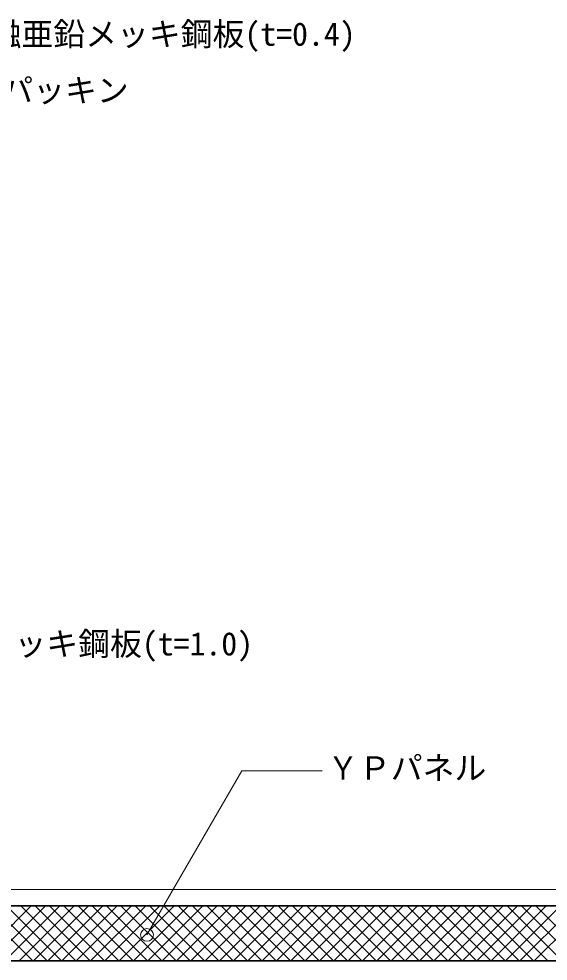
# Model space of a CAD drawing. Units: millimetres, scale not verified. Extents: x -1381 to 1379, y -955 to 955.
# Drawn here: x -336 to -3, y -319 to 273 of the extents above; entities that cross this region are included whole.
import ezdxf
from ezdxf.enums import TextEntityAlignment as Align

# ---------------------------------------------------------------- set-up
doc = ezdxf.new("R2010")
doc.units = ezdxf.units.MM
doc.header["$LTSCALE"] = 3
for name, color, linetype, lineweight in [('0-1_HATCH', 9, 'Continuous', 18), ('0-2_BOUSUI', 1, 'Continuous', 18), ('0-3_MOJI', 7, 'Continuous', 18), ('0-6_dannnetu', 6, 'Continuous', 18)]:
    doc.layers.add(name, color=color, linetype=linetype, lineweight=lineweight)
doc.styles.add('ＭＳ ゴシック', font='')
doc.styles.get('ＭＳ ゴシック').set_extended_font_data('MS Gothic')

msp = doc.modelspace()

# ---------------------------------------------------------------- linework, layer by layer
at = {"layer": '0-1_HATCH'}
for p, q in [((-362.131, -318.609), (-327.981, -284.459)), ((-326.901, -318.609), (-361.051, -284.459)), ((-353.15, -318.609), (-319, -284.459)), ((-317.921, -318.609), (-352.071, -284.459)), ((-344.17, -318.609), (-310.02, -284.459)), ((-308.94, -318.609), (-343.09, -284.459)), ((-335.19, -318.609), (-301.04, -284.459)), ((-299.96, -318.609), (-334.11, -284.459)), ((-326.21, -318.609), (-292.06, -284.459)), ((-290.98, -318.609), (-325.13, -284.459)), ((-317.229, -318.609), (-283.079, -284.459)), ((-282, -318.609), (-316.15, -284.459)), ((-308.249, -318.609), (-274.099, -284.459)), ((-273.019, -318.609), (-307.169, -284.459)), ((-299.269, -318.609), (-265.119, -284.459)), ((-264.039, -318.609), (-298.189, -284.459)), ((-290.288, -318.609), (-256.138, -284.459)), ((-255.059, -318.609), (-289.209, -284.459)), ((-281.308, -318.609), (-247.158, -284.459)), ((-246.079, -318.609), (-280.229, -284.459)), ((-272.328, -318.609), (-238.178, -284.459)), ((-237.098, -318.609), (-271.248, -284.459)), ((-263.348, -318.609), (-229.198, -284.459)), ((-228.118, -318.609), (-262.268, -284.459)), ((-254.367, -318.609), (-220.217, -284.459)), ((-219.138, -318.609), (-253.288, -284.459)), ((-245.387, -318.609), (-211.237, -284.459)), ((-210.158, -318.609), (-244.308, -284.459)), ((-236.407, -318.609), (-202.257, -284.459)), ((-201.177, -318.609), (-235.327, -284.459)), ((-227.427, -318.609), (-193.277, -284.459)), ((-192.197, -318.609), (-226.347, -284.459)), ((-218.446, -318.609), (-184.296, -284.459)), ((-183.217, -318.609), (-217.367, -284.459)), ((-209.466, -318.609), (-175.316, -284.459)), ((-174.237, -318.609), (-208.387, -284.459)), ((-200.486, -318.609), (-166.336, -284.459)), ((-165.256, -318.609), (-199.406, -284.459)), ((-191.506, -318.609), (-157.356, -284.459)), ((-156.276, -318.609), (-190.426, -284.459)), ((-182.525, -318.609), (-148.375, -284.459)), ((-147.296, -318.609), (-181.446, -284.459)), ((-173.545, -318.609), (-139.395, -284.459)), ((-138.316, -318.609), (-172.466, -284.459)), ((-164.565, -318.609), (-130.415, -284.459)), ((-129.335, -318.609), (-163.485, -284.459)), ((-155.585, -318.609), (-121.435, -284.459)), ((-120.355, -318.609), (-154.505, -284.459)), ((-146.604, -318.609), (-112.454, -284.459)), ((-111.375, -318.609), (-145.525, -284.459)), ((-137.624, -318.609), (-103.474, -284.459)), ((-102.395, -318.609), (-136.545, -284.459)), ((-128.644, -318.609), (-94.494, -284.459)), ((-93.414, -318.609), (-127.564, -284.459)), ((-119.664, -318.609), (-85.514, -284.459)), ((-84.434, -318.609), (-118.584, -284.459)), ((-110.683, -318.609), (-76.533, -284.459)), ((-75.454, -318.609), (-109.604, -284.459)), ((-101.703, -318.609), (-67.553, -284.459)), ((-66.474, -318.609), (-100.624, -284.459)), ((-92.723, -318.609), (-58.573, -284.459)), ((-57.493, -318.609), (-91.643, -284.459)), ((-83.743, -318.609), (-49.593, -284.459)), ((-48.513, -318.609), (-82.663, -284.459)), ((-74.762, -318.609), (-40.612, -284.459)), ((-39.533, -318.609), (-73.683, -284.459)), ((-65.782, -318.609), (-31.632, -284.459)), ((-30.552, -318.609), (-64.702, -284.459)), ((-56.802, -318.609), (-22.652, -284.459)), ((-21.572, -318.609), (-55.722, -284.459)), ((-47.822, -318.609), (-13.672, -284.459)), ((-12.592, -318.609), (-46.742, -284.459)), ((-38.841, -318.609), (-4.691, -284.459)), ((-3.612, -318.609), (-37.762, -284.459)), ((-29.861, -318.609), (4.289, -284.459)), ((5.369, -318.609), (-28.781, -284.459)), ((-20.881, -318.609), (13.269, -284.459)), ((14.349, -318.609), (-19.801, -284.459)), ((-11.901, -318.609), (22.249, -284.459)), ((23.329, -318.609), (-10.821, -284.459))]:
    msp.add_line(p, q, dxfattribs=at)
at = {"layer": '0-2_BOUSUI'}
msp.add_lwpolyline([(-692.53, 161.041), (-560.388, 161.041), (-519.53, 120.184), (-519.53, -229.816), (-475.388, -273.959), (225.328, -273.959), (269.47, -229.816), (269.47, -189.816), (309.328, -149.959), (919.47, -149.959)], dxfattribs=at)
at = {"layer": '0-3_MOJI'}
msp.add_lwpolyline([(-145.066, -199.24), (-195.504, -199.24), (-255.097, -302.459)], dxfattribs=at)
msp.add_circle((-255.097, -302.459), 4, dxfattribs=at)
at = {"layer": '0-6_dannnetu'}
for p, q in [((-564.53, -283.959), (314.47, -283.959)), ((-564.53, -284.459), (314.47, -284.459)), ((-564.53, -318.609), (314.47, -318.609)), ((-564.53, -318.959), (314.47, -318.959))]:
    msp.add_line(p, q, dxfattribs=at)

# ---------------------------------------------------------------- texts
at = {"layer": '0-3_MOJI', "style": 'ＭＳ ゴシック'}
for s, p in [('捨笠木：溶融亜鉛メッキ鋼板(t=0.4)', (-453.887, 252.049)), ('ウレタンパッキン', (-426.558, 216.699)), ('溶融亜鉛メッキ鋼板(t=1.0)', (-438.275, -131.195)), ('ＹＰパネル', (-142.066, -209.24))]:
    msp.add_text(s, height=14.66, dxfattribs=at).set_placement(p, align=Align.BOTTOM_LEFT)

doc.saveas('drawing.dxf')
